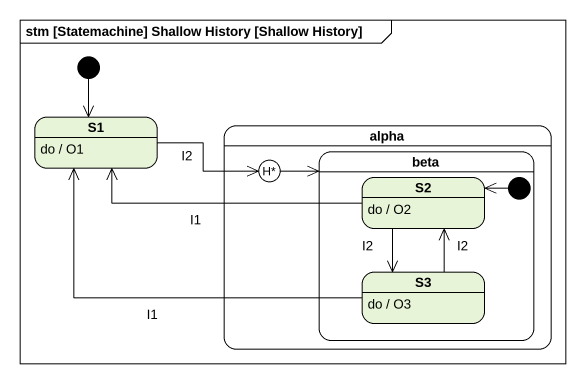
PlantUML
@startuml
mainframe stm [Statemachine] Shallow History [Shallow History]
hide empty description
state S1
S1 : do / O1
state alpha {
  state deephistory1 <<history*>>
  state beta {
    state S2
    S2 : do / O2
    state S3
    S3 : do / O3
    [*] -left-> S2
  }
}
[*] --> S1
S1 -right-> deephistory1 : I2
deephistory1 -right-> beta
S2 -left-> S1 : I1
S2 --> S3 : I2
S3 -left-> S1 : I1
S3 -up-> S2 : I2
@enduml
